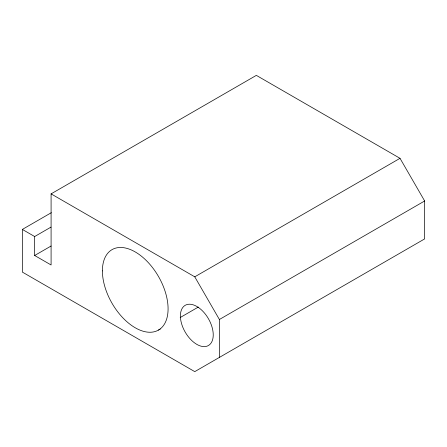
<?xml version="1.0" encoding="UTF-8"?>
<svg xmlns="http://www.w3.org/2000/svg" width="447" height="447" viewBox="0 0 447 447"><rect width="100%" height="100%" fill="white"/><g stroke="black" fill="none" stroke-linecap="round" stroke-linejoin="round"><path stroke-width="0.67" d="M50.964 227.126L34.665 236.536L34.665 255.494L51.087 264.976L51.087 193.875L256.343 75.37L400.02 158.322L424.65 200.982L424.65 238.905L194.763 371.63L22.35 272.089L22.35 229.423L51.327 212.694M34.665 255.494L51.087 246.018M51.087 193.875L194.763 276.827L400.02 158.322M158.462 330.082L160.272 329.037M180.197 317.538L198.306 307.078M219.393 357.41L219.393 319.488L424.65 200.982M22.35 229.423L34.665 236.536M194.763 276.827L219.393 319.488M102.402 270.899A46.443 26.814 60 0 0 151.662 332.182A46.443 26.814 60 0 0 151.662 266.501A46.443 26.814 60 0 0 102.402 270.899M180.465 317.716A23.222 13.41 60 0 0 206.296 346.369A23.222 13.41 60 0 0 203.687 312.157A23.222 13.41 60 0 0 180.465 317.716"/></g></svg>
